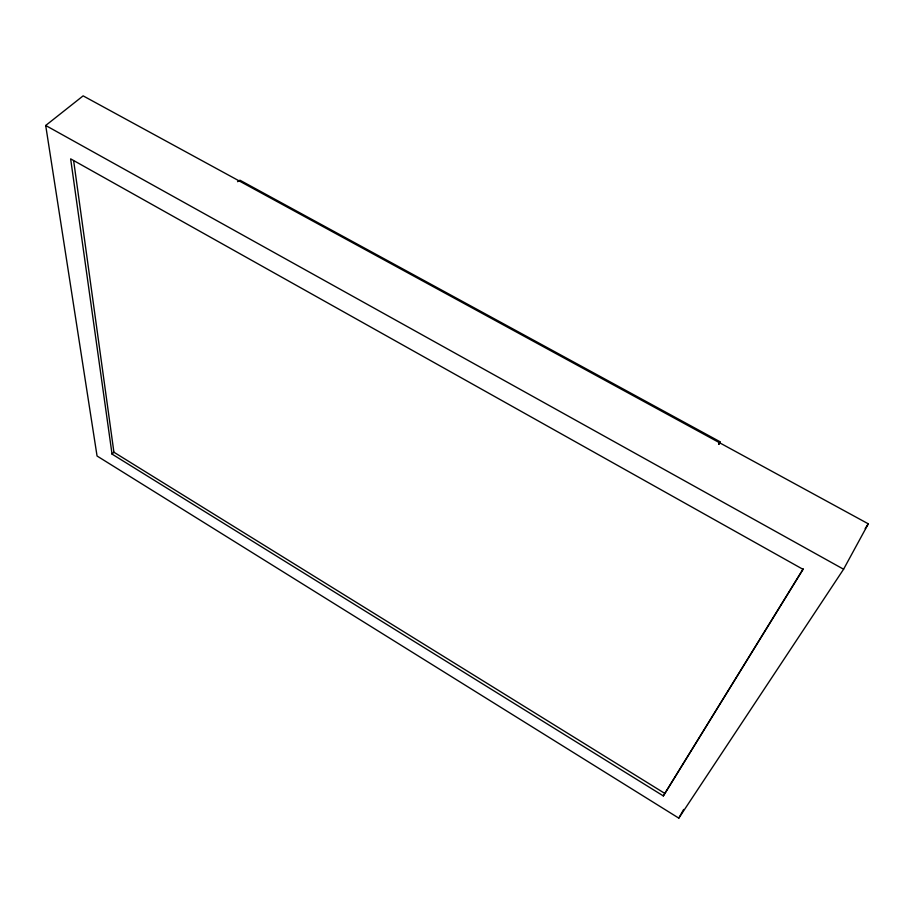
<?xml version="1.0" encoding="UTF-8"?>
<svg xmlns="http://www.w3.org/2000/svg" width="914" height="914" viewBox="0 0 914 914"><rect width="100%" height="100%" fill="white"/><g stroke="black" fill="none" stroke-linecap="round" stroke-linejoin="round"><path stroke-width="1.37" d="M718.975 444.341L719.901 441.679L239.959 180.207L237.583 181.692M718.712 444.261L719.901 441.679M843.588 569.228L868.3 523.825L83.128 95.867L45.7 125.481L97.055 456.006L678.805 818.133L843.588 569.228L45.7 125.481M678.805 818.133L683.661 809.438M663.336 795.923L803.052 569.353L70.641 158.853L112.034 454.098L663.336 795.923L803.257 568.759M865.181 528.578L868.3 523.825M112.034 454.098L113.907 452.213L73.703 161.058M113.907 452.213L664.775 793.398"/></g></svg>
